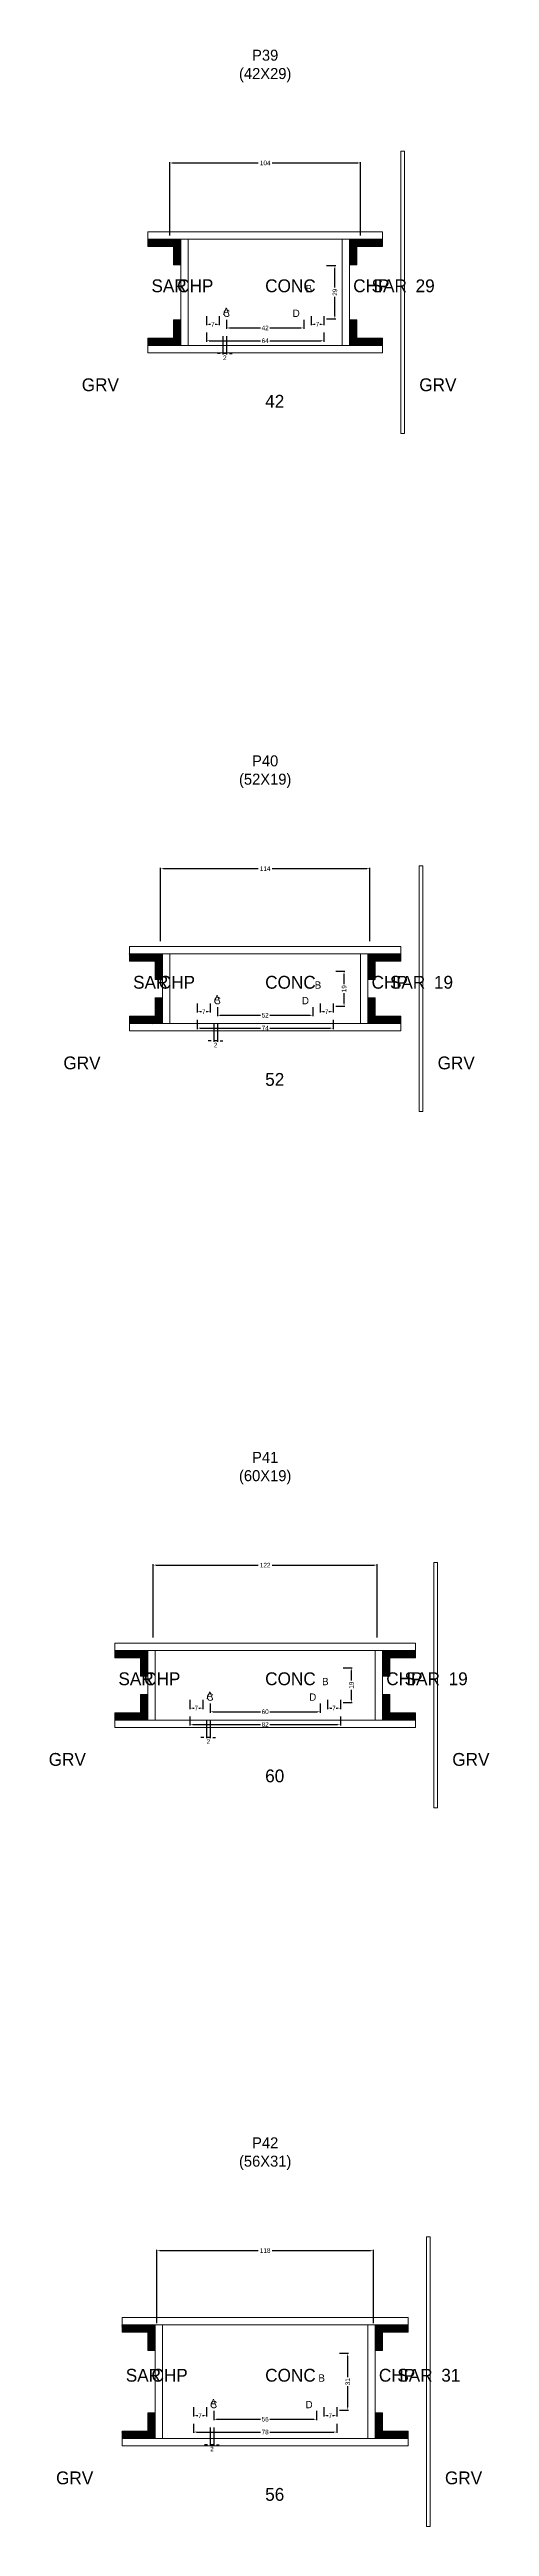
# Model space of a CAD drawing. Header units: centimetres. Extents: x -10500 to 4121, y -45226 to 295.
# Drawn here: x -118 to 122, y -1079 to 272 of the extents above; entities that cross this region are included whole.
import ezdxf

# ---------------------------------------------------------------- set-up
doc = ezdxf.new("R2010")
doc.units = ezdxf.units.CM
for name, color, linetype in [('COTA', 241, 'Continuous'), ('Hachura', 251, 'Continuous'), ('NOMENCLATURA', 7, 'Continuous'), ('SARRAFO', 251, 'Continuous'), ('Texto Seção', 7, 'Continuous')]:
    doc.layers.add(name, color=color, linetype=linetype)
doc.dimstyles.new('cotax2', dxfattribs={"dimtxt": 2.5, "dimasz": 1.5, "dimexe": 0.5, "dimexo": 0.5, "dimgap": 0.5, "dimtad": 1, "dimcen": 2.5, "dimazin": 3, "dimtfac": 1, "dimtmove": 0, "dimatfit": 3})

# ---------------------------------------------------------------- blocks, each defined once
blk = doc.blocks.new('_CLOSEDFILLED')
at = {"color": 0, "linetype": 'BYBLOCK'}
blk.add_solid([(-1, 0.16), (0, 0), (-1, -0.16)], dxfattribs=at)
blk = doc.blocks.new('*D14')
for p, q in [((-32, 118), (-32, 113)), ((-30.5, 113.5), (-2.5, 113.5)), ((2.5, 113.5), (30.5, 113.5)), ((32, 118), (32, 113))]:
    blk.add_line(p, q)
at = {"layer": 'Defpoints'}
for p in [(-32, 118.5), (-32, 113.5), (32, 118.5)]:
    blk.add_point(p, dxfattribs=at)
at = {"layer": 'COTA', "xscale": 1.5, "yscale": 1.5, "rotation": 180}
blk.add_blockref('_CLOSEDFILLED', (-32, 113.5), dxfattribs=at)
at = {"layer": 'COTA', "xscale": 1.5, "yscale": 1.5}
blk.add_blockref('_CLOSEDFILLED', (32, 113.5), dxfattribs=at)
at = {"layer": 'COTA', "insert": (0, 113.5), "char_height": 2.5, "attachment_point": 5}
blk.add_mtext('64', dxfattribs=at)
blk = doc.blocks.new('*D15')
for p, q in [((-21, 125), (-21, 120)), ((21, 125), (21, 120)), ((-19.5, 120.5), (-2.5, 120.5)), ((2.5, 120.5), (19.5, 120.5))]:
    blk.add_line(p, q)
at = {"layer": 'Defpoints'}
for p in [(-21, 125.5), (21, 125.5), (-21, 120.5)]:
    blk.add_point(p, dxfattribs=at)
at = {"layer": 'COTA', "xscale": 1.5, "yscale": 1.5, "rotation": 180}
blk.add_blockref('_CLOSEDFILLED', (-21, 120.5), dxfattribs=at)
at = {"layer": 'COTA', "xscale": 1.5, "yscale": 1.5}
blk.add_blockref('_CLOSEDFILLED', (21, 120.5), dxfattribs=at)
at = {"layer": 'COTA', "insert": (0, 120.5), "char_height": 2.5, "attachment_point": 5}
blk.add_mtext('42', dxfattribs=at)
blk = doc.blocks.new('*D16')
for p, q in [((33.5, 154.5), (38.5, 154.5)), ((38, 142.5), (38, 153)), ((38, 127), (38, 137.5)), ((33.5, 125.5), (38.5, 125.5))]:
    blk.add_line(p, q)
at = {"layer": 'Defpoints'}
for p in [(33, 154.5), (33, 125.5), (38, 125.5)]:
    blk.add_point(p, dxfattribs=at)
at = {"layer": 'COTA', "xscale": 1.5, "yscale": 1.5}
for p, rotation in [((38, 154.5), 90), ((38, 125.5), 270)]:
    blk.add_blockref('_CLOSEDFILLED', p, dxfattribs=dict(at, rotation=rotation))
at = {"layer": 'COTA', "insert": (38, 140), "char_height": 2.5, "attachment_point": 5, "rotation": 90}
blk.add_mtext('29', dxfattribs=at)
blk = doc.blocks.new('*D17')
for p, q in [((-32, 127), (-32, 122)), ((-30.5, 122.5), (-29.75, 122.5)), ((-27.25, 122.5), (-26.5, 122.5)), ((-25, 127), (-25, 122))]:
    blk.add_line(p, q)
at = {"layer": 'Defpoints'}
for p in [(-32, 127.5), (-32, 122.5), (-25, 127.5)]:
    blk.add_point(p, dxfattribs=at)
at = {"layer": 'COTA', "xscale": 1.5, "yscale": 1.5, "rotation": 180}
blk.add_blockref('_CLOSEDFILLED', (-32, 122.5), dxfattribs=at)
at = {"layer": 'COTA', "xscale": 1.5, "yscale": 1.5}
blk.add_blockref('_CLOSEDFILLED', (-25, 122.5), dxfattribs=at)
at = {"layer": 'COTA', "insert": (-28.5, 122.5), "char_height": 2.5, "attachment_point": 5}
blk.add_mtext('7', dxfattribs=at)
blk = doc.blocks.new('*D18')
for p, q in [((25, 127), (25, 122)), ((26.5, 122.5), (27.25, 122.5)), ((29.75, 122.5), (30.5, 122.5)), ((32, 127), (32, 122))]:
    blk.add_line(p, q)
at = {"layer": 'Defpoints'}
for p in [(25, 127.5), (25, 122.5), (32, 127.5)]:
    blk.add_point(p, dxfattribs=at)
at = {"layer": 'COTA', "xscale": 1.5, "yscale": 1.5, "rotation": 180}
blk.add_blockref('_CLOSEDFILLED', (25, 122.5), dxfattribs=at)
at = {"layer": 'COTA', "xscale": 1.5, "yscale": 1.5}
blk.add_blockref('_CLOSEDFILLED', (32, 122.5), dxfattribs=at)
at = {"layer": 'COTA', "insert": (28.5, 122.5), "char_height": 2.5, "attachment_point": 5}
blk.add_mtext('7', dxfattribs=at)
blk = doc.blocks.new('*D19')
for p, q in [((-52, 171), (-52, 211)), ((-50.5, 210.5), (-3.75, 210.5)), ((3.75, 210.5), (50.5, 210.5)), ((52, 171), (52, 211))]:
    blk.add_line(p, q)
at = {"layer": 'Defpoints'}
for p in [(-52, 210.5), (-52, 170.5), (52, 170.5)]:
    blk.add_point(p, dxfattribs=at)
at = {"layer": 'COTA', "xscale": 1.5, "yscale": 1.5, "rotation": 180}
blk.add_blockref('_CLOSEDFILLED', (-52, 210.5), dxfattribs=at)
at = {"layer": 'COTA', "xscale": 1.5, "yscale": 1.5}
blk.add_blockref('_CLOSEDFILLED', (52, 210.5), dxfattribs=at)
at = {"layer": 'COTA', "insert": (0, 210.5), "char_height": 2.5, "attachment_point": 5}
blk.add_mtext('104', dxfattribs=at)
blk = doc.blocks.new('*D40')
for p, q in [((-37, -257), (-37, -262)), ((-35.5, -261.5), (-2.5, -261.5)), ((2.5, -261.5), (35.5, -261.5)), ((37, -257), (37, -262))]:
    blk.add_line(p, q)
at = {"layer": 'Defpoints'}
for p in [(-37, -256.5), (37, -256.5), (-37, -261.5)]:
    blk.add_point(p, dxfattribs=at)
at = {"layer": 'COTA', "xscale": 1.5, "yscale": 1.5, "rotation": 180}
blk.add_blockref('_CLOSEDFILLED', (-37, -261.5), dxfattribs=at)
at = {"layer": 'COTA', "xscale": 1.5, "yscale": 1.5}
blk.add_blockref('_CLOSEDFILLED', (37, -261.5), dxfattribs=at)
at = {"layer": 'COTA', "insert": (0, -261.5), "char_height": 2.5, "attachment_point": 5}
blk.add_mtext('74', dxfattribs=at)
blk = doc.blocks.new('*D41')
for p, q in [((-26, -250), (-26, -255)), ((-24.5, -254.5), (-2.5, -254.5)), ((2.5, -254.5), (24.5, -254.5)), ((26, -250), (26, -255))]:
    blk.add_line(p, q)
at = {"layer": 'Defpoints'}
for p in [(-26, -249.5), (-26, -254.5), (26, -249.5)]:
    blk.add_point(p, dxfattribs=at)
at = {"layer": 'COTA', "xscale": 1.5, "yscale": 1.5, "rotation": 180}
blk.add_blockref('_CLOSEDFILLED', (-26, -254.5), dxfattribs=at)
at = {"layer": 'COTA', "xscale": 1.5, "yscale": 1.5}
blk.add_blockref('_CLOSEDFILLED', (26, -254.5), dxfattribs=at)
at = {"layer": 'COTA', "insert": (0, -254.5), "char_height": 2.5, "attachment_point": 5}
blk.add_mtext('52', dxfattribs=at)
blk = doc.blocks.new('*D42')
for p, q in [((38.5, -230.5), (43.5, -230.5)), ((43, -237.5), (43, -232)), ((43, -248), (43, -242.5)), ((38.5, -249.5), (43.5, -249.5))]:
    blk.add_line(p, q)
at = {"layer": 'Defpoints'}
for p in [(38, -230.5), (38, -249.5), (43, -249.5)]:
    blk.add_point(p, dxfattribs=at)
at = {"layer": 'COTA', "xscale": 1.5, "yscale": 1.5}
for p, rotation in [((43, -230.5), 90), ((43, -249.5), 270)]:
    blk.add_blockref('_CLOSEDFILLED', p, dxfattribs=dict(at, rotation=rotation))
at = {"layer": 'COTA', "insert": (43, -240), "char_height": 2.5, "attachment_point": 5, "rotation": 90}
blk.add_mtext('19', dxfattribs=at)
blk = doc.blocks.new('*D43')
for p, q in [((-37, -248), (-37, -253)), ((-35.5, -252.5), (-34.75, -252.5)), ((-32.25, -252.5), (-31.5, -252.5)), ((-30, -248), (-30, -253))]:
    blk.add_line(p, q)
at = {"layer": 'Defpoints'}
for p in [(-37, -247.5), (-37, -252.5), (-30, -247.5)]:
    blk.add_point(p, dxfattribs=at)
at = {"layer": 'COTA', "xscale": 1.5, "yscale": 1.5, "rotation": 180}
blk.add_blockref('_CLOSEDFILLED', (-37, -252.5), dxfattribs=at)
at = {"layer": 'COTA', "xscale": 1.5, "yscale": 1.5}
blk.add_blockref('_CLOSEDFILLED', (-30, -252.5), dxfattribs=at)
at = {"layer": 'COTA', "insert": (-33.5, -252.5), "char_height": 2.5, "attachment_point": 5}
blk.add_mtext('7', dxfattribs=at)
blk = doc.blocks.new('*D44')
for p, q in [((30, -248), (30, -253)), ((31.5, -252.5), (32.25, -252.5)), ((34.75, -252.5), (35.5, -252.5)), ((37, -248), (37, -253))]:
    blk.add_line(p, q)
at = {"layer": 'Defpoints'}
for p in [(30, -247.5), (30, -252.5), (37, -247.5)]:
    blk.add_point(p, dxfattribs=at)
at = {"layer": 'COTA', "xscale": 1.5, "yscale": 1.5, "rotation": 180}
blk.add_blockref('_CLOSEDFILLED', (30, -252.5), dxfattribs=at)
at = {"layer": 'COTA', "xscale": 1.5, "yscale": 1.5}
blk.add_blockref('_CLOSEDFILLED', (37, -252.5), dxfattribs=at)
at = {"layer": 'COTA', "insert": (33.5, -252.5), "char_height": 2.5, "attachment_point": 5}
blk.add_mtext('7', dxfattribs=at)
blk = doc.blocks.new('*D45')
for p, q in [((-57, -214), (-57, -174)), ((-55.5, -174.5), (-3.75, -174.5)), ((3.75, -174.5), (55.5, -174.5)), ((57, -214), (57, -174))]:
    blk.add_line(p, q)
at = {"layer": 'Defpoints'}
for p in [(-57, -174.5), (-57, -214.5), (57, -214.5)]:
    blk.add_point(p, dxfattribs=at)
at = {"layer": 'COTA', "xscale": 1.5, "yscale": 1.5, "rotation": 180}
blk.add_blockref('_CLOSEDFILLED', (-57, -174.5), dxfattribs=at)
at = {"layer": 'COTA', "xscale": 1.5, "yscale": 1.5}
blk.add_blockref('_CLOSEDFILLED', (57, -174.5), dxfattribs=at)
at = {"layer": 'COTA', "insert": (0, -174.5), "char_height": 2.5, "attachment_point": 5}
blk.add_mtext('114', dxfattribs=at)
blk = doc.blocks.new('*D66')
for p, q in [((-41, -637), (-41, -642)), ((-39.5, -641.5), (-2.5, -641.5)), ((2.5, -641.5), (39.5, -641.5)), ((41, -637), (41, -642))]:
    blk.add_line(p, q)
at = {"layer": 'Defpoints'}
for p in [(-41, -636.5), (-41, -641.5), (41, -636.5)]:
    blk.add_point(p, dxfattribs=at)
at = {"layer": 'COTA', "xscale": 1.5, "yscale": 1.5, "rotation": 180}
blk.add_blockref('_CLOSEDFILLED', (-41, -641.5), dxfattribs=at)
at = {"layer": 'COTA', "xscale": 1.5, "yscale": 1.5}
blk.add_blockref('_CLOSEDFILLED', (41, -641.5), dxfattribs=at)
at = {"layer": 'COTA', "insert": (0, -641.5), "char_height": 2.5, "attachment_point": 5}
blk.add_mtext('82', dxfattribs=at)
blk = doc.blocks.new('*D67')
for p, q in [((-30, -630), (-30, -635)), ((-28.5, -634.5), (-2.5, -634.5)), ((2.5, -634.5), (28.5, -634.5)), ((30, -630), (30, -635))]:
    blk.add_line(p, q)
at = {"layer": 'Defpoints'}
for p in [(-30, -629.5), (-30, -634.5), (30, -629.5)]:
    blk.add_point(p, dxfattribs=at)
at = {"layer": 'COTA', "xscale": 1.5, "yscale": 1.5, "rotation": 180}
blk.add_blockref('_CLOSEDFILLED', (-30, -634.5), dxfattribs=at)
at = {"layer": 'COTA', "xscale": 1.5, "yscale": 1.5}
blk.add_blockref('_CLOSEDFILLED', (30, -634.5), dxfattribs=at)
at = {"layer": 'COTA', "insert": (0, -634.5), "char_height": 2.5, "attachment_point": 5}
blk.add_mtext('60', dxfattribs=at)
blk = doc.blocks.new('*D68')
for p, q in [((42.5, -610.5), (47.5, -610.5)), ((47, -617.5), (47, -612)), ((42.5, -629.5), (47.5, -629.5)), ((47, -628), (47, -622.5))]:
    blk.add_line(p, q)
at = {"layer": 'Defpoints'}
for p in [(42, -610.5), (42, -629.5), (47, -629.5)]:
    blk.add_point(p, dxfattribs=at)
at = {"layer": 'COTA', "xscale": 1.5, "yscale": 1.5}
for p, rotation in [((47, -610.5), 90), ((47, -629.5), 270)]:
    blk.add_blockref('_CLOSEDFILLED', p, dxfattribs=dict(at, rotation=rotation))
at = {"layer": 'COTA', "insert": (47, -620), "char_height": 2.5, "attachment_point": 5, "rotation": 90}
blk.add_mtext('19', dxfattribs=at)
blk = doc.blocks.new('*D69')
for p, q in [((-41, -628), (-41, -633)), ((-39.5, -632.5), (-38.75, -632.5)), ((-36.25, -632.5), (-35.5, -632.5)), ((-34, -628), (-34, -633))]:
    blk.add_line(p, q)
at = {"layer": 'Defpoints'}
for p in [(-41, -627.5), (-41, -632.5), (-34, -627.5)]:
    blk.add_point(p, dxfattribs=at)
at = {"layer": 'COTA', "xscale": 1.5, "yscale": 1.5, "rotation": 180}
blk.add_blockref('_CLOSEDFILLED', (-41, -632.5), dxfattribs=at)
at = {"layer": 'COTA', "xscale": 1.5, "yscale": 1.5}
blk.add_blockref('_CLOSEDFILLED', (-34, -632.5), dxfattribs=at)
at = {"layer": 'COTA', "insert": (-37.5, -632.5), "char_height": 2.5, "attachment_point": 5}
blk.add_mtext('7', dxfattribs=at)
blk = doc.blocks.new('*D70')
for p, q in [((34, -628), (34, -633)), ((35.5, -632.5), (36.25, -632.5)), ((38.75, -632.5), (39.5, -632.5)), ((41, -628), (41, -633))]:
    blk.add_line(p, q)
at = {"layer": 'Defpoints'}
for p in [(34, -627.5), (34, -632.5), (41, -627.5)]:
    blk.add_point(p, dxfattribs=at)
at = {"layer": 'COTA', "xscale": 1.5, "yscale": 1.5, "rotation": 180}
blk.add_blockref('_CLOSEDFILLED', (34, -632.5), dxfattribs=at)
at = {"layer": 'COTA', "xscale": 1.5, "yscale": 1.5}
blk.add_blockref('_CLOSEDFILLED', (41, -632.5), dxfattribs=at)
at = {"layer": 'COTA', "insert": (37.5, -632.5), "char_height": 2.5, "attachment_point": 5}
blk.add_mtext('7', dxfattribs=at)
blk = doc.blocks.new('*D71')
for p, q in [((-61, -594), (-61, -554)), ((61, -594), (61, -554)), ((-59.5, -554.5), (-3.75, -554.5)), ((3.75, -554.5), (59.5, -554.5))]:
    blk.add_line(p, q)
at = {"layer": 'Defpoints'}
for p in [(-61, -554.5), (-61, -594.5), (61, -594.5)]:
    blk.add_point(p, dxfattribs=at)
at = {"layer": 'COTA', "xscale": 1.5, "yscale": 1.5, "rotation": 180}
blk.add_blockref('_CLOSEDFILLED', (-61, -554.5), dxfattribs=at)
at = {"layer": 'COTA', "xscale": 1.5, "yscale": 1.5}
blk.add_blockref('_CLOSEDFILLED', (61, -554.5), dxfattribs=at)
at = {"layer": 'COTA', "insert": (0, -554.5), "char_height": 2.5, "attachment_point": 5}
blk.add_mtext('122', dxfattribs=at)
blk = doc.blocks.new('*D92')
for p, q in [((-39, -1023), (-39, -1028)), ((39, -1023), (39, -1028)), ((-37.5, -1027.5), (-2.5, -1027.5)), ((2.5, -1027.5), (37.5, -1027.5))]:
    blk.add_line(p, q)
at = {"layer": 'Defpoints'}
for p in [(-39, -1022.5), (39, -1022.5), (-39, -1027.5)]:
    blk.add_point(p, dxfattribs=at)
at = {"layer": 'COTA', "xscale": 1.5, "yscale": 1.5, "rotation": 180}
blk.add_blockref('_CLOSEDFILLED', (-39, -1027.5), dxfattribs=at)
at = {"layer": 'COTA', "xscale": 1.5, "yscale": 1.5}
blk.add_blockref('_CLOSEDFILLED', (39, -1027.5), dxfattribs=at)
at = {"layer": 'COTA', "insert": (0, -1027.5), "char_height": 2.5, "attachment_point": 5}
blk.add_mtext('78', dxfattribs=at)
blk = doc.blocks.new('*D93')
for p, q in [((-28, -1016), (-28, -1021)), ((-26.5, -1020.5), (-2.5, -1020.5)), ((2.5, -1020.5), (26.5, -1020.5)), ((28, -1016), (28, -1021))]:
    blk.add_line(p, q)
at = {"layer": 'Defpoints'}
for p in [(-28, -1015.5), (-28, -1020.5), (28, -1015.5)]:
    blk.add_point(p, dxfattribs=at)
at = {"layer": 'COTA', "xscale": 1.5, "yscale": 1.5, "rotation": 180}
blk.add_blockref('_CLOSEDFILLED', (-28, -1020.5), dxfattribs=at)
at = {"layer": 'COTA', "xscale": 1.5, "yscale": 1.5}
blk.add_blockref('_CLOSEDFILLED', (28, -1020.5), dxfattribs=at)
at = {"layer": 'COTA', "insert": (0, -1020.5), "char_height": 2.5, "attachment_point": 5}
blk.add_mtext('56', dxfattribs=at)
blk = doc.blocks.new('*D94')
for p, q in [((40.5, -984.5), (45.5, -984.5)), ((45, -997.5), (45, -986)), ((45, -1014), (45, -1002.5)), ((40.5, -1015.5), (45.5, -1015.5))]:
    blk.add_line(p, q)
at = {"layer": 'Defpoints'}
for p in [(40, -984.5), (40, -1015.5), (45, -1015.5)]:
    blk.add_point(p, dxfattribs=at)
at = {"layer": 'COTA', "xscale": 1.5, "yscale": 1.5}
for p, rotation in [((45, -984.5), 90), ((45, -1015.5), 270)]:
    blk.add_blockref('_CLOSEDFILLED', p, dxfattribs=dict(at, rotation=rotation))
at = {"layer": 'COTA', "insert": (45, -1000), "char_height": 2.5, "attachment_point": 5, "rotation": 90}
blk.add_mtext('31', dxfattribs=at)
blk = doc.blocks.new('*D95')
for p, q in [((-39, -1014), (-39, -1019)), ((-37.5, -1018.5), (-36.75, -1018.5)), ((-34.25, -1018.5), (-33.5, -1018.5)), ((-32, -1014), (-32, -1019))]:
    blk.add_line(p, q)
at = {"layer": 'Defpoints'}
for p in [(-39, -1013.5), (-32, -1013.5), (-39, -1018.5)]:
    blk.add_point(p, dxfattribs=at)
at = {"layer": 'COTA', "xscale": 1.5, "yscale": 1.5, "rotation": 180}
blk.add_blockref('_CLOSEDFILLED', (-39, -1018.5), dxfattribs=at)
at = {"layer": 'COTA', "xscale": 1.5, "yscale": 1.5}
blk.add_blockref('_CLOSEDFILLED', (-32, -1018.5), dxfattribs=at)
at = {"layer": 'COTA', "insert": (-35.5, -1018.5), "char_height": 2.5, "attachment_point": 5}
blk.add_mtext('7', dxfattribs=at)
blk = doc.blocks.new('*D96')
for p, q in [((32, -1014), (32, -1019)), ((33.5, -1018.5), (34.25, -1018.5)), ((36.75, -1018.5), (37.5, -1018.5)), ((39, -1014), (39, -1019))]:
    blk.add_line(p, q)
at = {"layer": 'Defpoints'}
for p in [(32, -1013.5), (39, -1013.5), (32, -1018.5)]:
    blk.add_point(p, dxfattribs=at)
at = {"layer": 'COTA', "xscale": 1.5, "yscale": 1.5, "rotation": 180}
blk.add_blockref('_CLOSEDFILLED', (32, -1018.5), dxfattribs=at)
at = {"layer": 'COTA', "xscale": 1.5, "yscale": 1.5}
blk.add_blockref('_CLOSEDFILLED', (39, -1018.5), dxfattribs=at)
at = {"layer": 'COTA', "insert": (35.5, -1018.5), "char_height": 2.5, "attachment_point": 5}
blk.add_mtext('7', dxfattribs=at)
blk = doc.blocks.new('*D97')
for p, q in [((-59, -968), (-59, -928)), ((-57.5, -928.5), (-3.75, -928.5)), ((3.75, -928.5), (57.5, -928.5)), ((59, -968), (59, -928))]:
    blk.add_line(p, q)
at = {"layer": 'Defpoints'}
for p in [(-59, -928.5), (-59, -968.5), (59, -968.5)]:
    blk.add_point(p, dxfattribs=at)
at = {"layer": 'COTA', "xscale": 1.5, "yscale": 1.5, "rotation": 180}
blk.add_blockref('_CLOSEDFILLED', (-59, -928.5), dxfattribs=at)
at = {"layer": 'COTA', "xscale": 1.5, "yscale": 1.5}
blk.add_blockref('_CLOSEDFILLED', (59, -928.5), dxfattribs=at)
at = {"layer": 'COTA', "insert": (0, -928.5), "char_height": 2.5, "attachment_point": 5}
blk.add_mtext('118', dxfattribs=at)

msp = doc.modelspace()

# ---------------------------------------------------------------- hatches: boundary and pattern name
at = {"layer": 'SARRAFO'}
h = msp.add_hatch(dxfattribs=at)
h.set_pattern_fill('SOLID', scale=2)
h.paths.add_polyline_path([(-64, 165), (-50, 165), (-50, 169), (-64, 169)])
h = msp.add_hatch(dxfattribs=at)
h.set_pattern_fill('SOLID', scale=2)
h.paths.add_polyline_path([(-50, 155), (-46, 155), (-46, 169), (-50, 169)])
h = msp.add_hatch(dxfattribs=at)
h.set_pattern_fill('SOLID', scale=2)
h.paths.add_polyline_path([(46, 155), (50, 155), (50, 169), (46, 169)])
h = msp.add_hatch(dxfattribs=at)
h.set_pattern_fill('SOLID', scale=2)
h.paths.add_polyline_path([(50, 165), (64, 165), (64, 169), (50, 169)])
h = msp.add_hatch(dxfattribs=at)
h.set_pattern_fill('SOLID', scale=2)
h.paths.add_polyline_path([(-50, 111), (-46, 111), (-46, 125), (-50, 125)])
h = msp.add_hatch(dxfattribs=at)
h.set_pattern_fill('SOLID', scale=2)
h.paths.add_polyline_path([(46, 111), (50, 111), (50, 125), (46, 125)])
h = msp.add_hatch(dxfattribs=at)
h.set_pattern_fill('SOLID', scale=2)
h.paths.add_polyline_path([(-64, 111), (-50, 111), (-50, 115), (-64, 115)])
h = msp.add_hatch(dxfattribs=at)
h.set_pattern_fill('SOLID', scale=2)
h.paths.add_polyline_path([(50, 111), (64, 111), (64, 115), (50, 115)])
h = msp.add_hatch(dxfattribs=at)
h.set_pattern_fill('SOLID', scale=2)
h.paths.add_polyline_path([(-74, -225), (-60, -225), (-60, -221), (-74, -221)])
h = msp.add_hatch(dxfattribs=at)
h.set_pattern_fill('SOLID', scale=2)
h.paths.add_polyline_path([(-60, -235), (-56, -235), (-56, -221), (-60, -221)])
h = msp.add_hatch(dxfattribs=at)
h.set_pattern_fill('SOLID', scale=2)
h.paths.add_polyline_path([(56, -235), (60, -235), (60, -221), (56, -221)])
h = msp.add_hatch(dxfattribs=at)
h.set_pattern_fill('SOLID', scale=2)
h.paths.add_polyline_path([(60, -225), (74, -225), (74, -221), (60, -221)])
h = msp.add_hatch(dxfattribs=at)
h.set_pattern_fill('SOLID', scale=2)
h.paths.add_polyline_path([(-74, -259), (-60, -259), (-60, -255), (-74, -255)])
h = msp.add_hatch(dxfattribs=at)
h.set_pattern_fill('SOLID', scale=2)
h.paths.add_polyline_path([(-60, -259), (-56, -259), (-56, -245), (-60, -245)])
h = msp.add_hatch(dxfattribs=at)
h.set_pattern_fill('SOLID', scale=2)
h.paths.add_polyline_path([(56, -259), (60, -259), (60, -245), (56, -245)])
h = msp.add_hatch(dxfattribs=at)
h.set_pattern_fill('SOLID', scale=2)
h.paths.add_polyline_path([(60, -259), (74, -259), (74, -255), (60, -255)])
h = msp.add_hatch(dxfattribs=at)
h.set_pattern_fill('SOLID', scale=2)
h.paths.add_polyline_path([(-82, -605), (-68, -605), (-68, -601), (-82, -601)])
h = msp.add_hatch(dxfattribs=at)
h.set_pattern_fill('SOLID', scale=2)
h.paths.add_polyline_path([(-68, -615), (-64, -615), (-64, -601), (-68, -601)])
h = msp.add_hatch(dxfattribs=at)
h.set_pattern_fill('SOLID', scale=2)
h.paths.add_polyline_path([(64, -615), (68, -615), (68, -601), (64, -601)])
h = msp.add_hatch(dxfattribs=at)
h.set_pattern_fill('SOLID', scale=2)
h.paths.add_polyline_path([(68, -605), (82, -605), (82, -601), (68, -601)])
h = msp.add_hatch(dxfattribs=at)
h.set_pattern_fill('SOLID', scale=2)
h.paths.add_polyline_path([(-82, -639), (-68, -639), (-68, -635), (-82, -635)])
h = msp.add_hatch(dxfattribs=at)
h.set_pattern_fill('SOLID', scale=2)
h.paths.add_polyline_path([(-68, -639), (-64, -639), (-64, -625), (-68, -625)])
h = msp.add_hatch(dxfattribs=at)
h.set_pattern_fill('SOLID', scale=2)
h.paths.add_polyline_path([(64, -639), (68, -639), (68, -625), (64, -625)])
h = msp.add_hatch(dxfattribs=at)
h.set_pattern_fill('SOLID', scale=2)
h.paths.add_polyline_path([(68, -639), (82, -639), (82, -635), (68, -635)])
h = msp.add_hatch(dxfattribs=at)
h.set_pattern_fill('SOLID', scale=2)
h.paths.add_polyline_path([(-78, -973), (-64, -973), (-64, -969), (-78, -969)])
h = msp.add_hatch(dxfattribs=at)
h.set_pattern_fill('SOLID', scale=2)
h.paths.add_polyline_path([(-64, -983), (-60, -983), (-60, -969), (-64, -969)])
h = msp.add_hatch(dxfattribs=at)
h.set_pattern_fill('SOLID', scale=2)
h.paths.add_polyline_path([(60, -983), (64, -983), (64, -969), (60, -969)])
h = msp.add_hatch(dxfattribs=at)
h.set_pattern_fill('SOLID', scale=2)
h.paths.add_polyline_path([(64, -973), (78, -973), (78, -969), (64, -969)])
h = msp.add_hatch(dxfattribs=at)
h.set_pattern_fill('SOLID', scale=2)
h.paths.add_polyline_path([(-78, -1031), (-64, -1031), (-64, -1027), (-78, -1027)])
h = msp.add_hatch(dxfattribs=at)
h.set_pattern_fill('SOLID', scale=2)
h.paths.add_polyline_path([(-64, -1031), (-60, -1031), (-60, -1017), (-64, -1017)])
h = msp.add_hatch(dxfattribs=at)
h.set_pattern_fill('SOLID', scale=2)
h.paths.add_polyline_path([(60, -1031), (64, -1031), (64, -1017), (60, -1017)])
h = msp.add_hatch(dxfattribs=at)
h.set_pattern_fill('SOLID', scale=2)
h.paths.add_polyline_path([(64, -1031), (78, -1031), (78, -1027), (64, -1027)])

# ---------------------------------------------------------------- linework, layer by layer
at = {"layer": 'Hachura', "lineweight": 13}
for points in [[(74, 63), (76, 63), (76, 217), (74, 217)], [(84, -307), (86, -307), (86, -173), (84, -173)], [(92, -687), (94, -687), (94, -553), (92, -553)], [(88, -1079), (90, -1079), (90, -921), (88, -921)]]:
    msp.add_lwpolyline(points, close=True, dxfattribs=at)
at = {"layer": 'Hachura', "lineweight": 18}
for points in [[(-64, 169), (64, 169), (64, 173), (-64, 173)], [(-46, 111), (-42, 111), (-42, 169), (-46, 169)], [(42, 111), (46, 111), (46, 169), (42, 169)], [(-64, 107), (64, 107), (64, 111), (-64, 111)], [(-74, -221), (74, -221), (74, -217), (-74, -217)], [(-56, -259), (-52, -259), (-52, -221), (-56, -221)], [(52, -259), (56, -259), (56, -221), (52, -221)], [(-74, -263), (74, -263), (74, -259), (-74, -259)], [(-82, -601), (82, -601), (82, -597), (-82, -597)], [(-64, -639), (-60, -639), (-60, -601), (-64, -601)], [(60, -639), (64, -639), (64, -601), (60, -601)], [(-82, -643), (82, -643), (82, -639), (-82, -639)], [(-78, -969), (78, -969), (78, -965), (-78, -965)], [(-60, -1031), (-56, -1031), (-56, -969), (-60, -969)], [(56, -1031), (60, -1031), (60, -969), (56, -969)], [(-78, -1035), (78, -1035), (78, -1031), (-78, -1031)]]:
    msp.add_lwpolyline(points, close=True, dxfattribs=at)
at = {"layer": 'SARRAFO', "lineweight": 13}
for points in [[(-64, 165), (-50, 165), (-50, 169), (-64, 169)], [(-50, 155), (-46, 155), (-46, 169), (-50, 169)], [(46, 155), (50, 155), (50, 169), (46, 169)], [(50, 165), (64, 165), (64, 169), (50, 169)], [(-50, 111), (-46, 111), (-46, 125), (-50, 125)], [(46, 111), (50, 111), (50, 125), (46, 125)], [(-64, 111), (-50, 111), (-50, 115), (-64, 115)], [(50, 111), (64, 111), (64, 115), (50, 115)], [(-74, -225), (-60, -225), (-60, -221), (-74, -221)], [(-60, -235), (-56, -235), (-56, -221), (-60, -221)], [(56, -235), (60, -235), (60, -221), (56, -221)], [(60, -225), (74, -225), (74, -221), (60, -221)], [(-74, -259), (-60, -259), (-60, -255), (-74, -255)], [(-60, -259), (-56, -259), (-56, -245), (-60, -245)], [(56, -259), (60, -259), (60, -245), (56, -245)], [(60, -259), (74, -259), (74, -255), (60, -255)], [(-82, -605), (-68, -605), (-68, -601), (-82, -601)], [(-68, -615), (-64, -615), (-64, -601), (-68, -601)], [(64, -615), (68, -615), (68, -601), (64, -601)], [(68, -605), (82, -605), (82, -601), (68, -601)], [(-82, -639), (-68, -639), (-68, -635), (-82, -635)], [(-68, -639), (-64, -639), (-64, -625), (-68, -625)], [(64, -639), (68, -639), (68, -625), (64, -625)], [(68, -639), (82, -639), (82, -635), (68, -635)], [(-78, -973), (-64, -973), (-64, -969), (-78, -969)], [(-64, -983), (-60, -983), (-60, -969), (-64, -969)], [(60, -983), (64, -983), (64, -969), (60, -969)], [(64, -973), (78, -973), (78, -969), (64, -969)], [(-78, -1031), (-64, -1031), (-64, -1027), (-78, -1027)], [(-64, -1031), (-60, -1031), (-60, -1017), (-64, -1017)], [(60, -1031), (64, -1031), (64, -1017), (60, -1017)], [(64, -1031), (78, -1031), (78, -1027), (64, -1027)]]:
    msp.add_lwpolyline(points, close=True, dxfattribs=at)

# ---------------------------------------------------------------- texts
at = {"layer": 'NOMENCLATURA'}
for s, p in [('B', (22, 140)), ('A', (-23, 127.5)), ('C', (-23, 126.5)), ('D', (15, 126.5)), ('B', (27, -240)), ('A', (-28, -247.5)), ('C', (-28, -248.5)), ('D', (20, -248.5)), ('B', (31, -620)), ('A', (-32, -627.5)), ('C', (-32, -628.5)), ('D', (24, -628.5)), ('B', (29, -1000)), ('A', (-30, -1013.5)), ('C', (-30, -1014.5)), ('D', (22, -1014.5))]:
    msp.add_text(s, height=4, dxfattribs=at).set_placement(p)
at = {"layer": 'NOMENCLATURA', "char_height": 6, "attachment_point": 8}
for s, insert in [('P39\\P(42X29)', (0, 254.5)), ('P40\\P(52X19)', (0, -130.5)), ('P41\\P(60X19)', (0, -510.5)), ('P42\\P(56X31)', (0, -884.5))]:
    msp.add_mtext(s, dxfattribs=dict(at, insert=insert))
at = {"layer": 'Texto Seção'}
for s, p in [('SAR', (-62, 140)), ('CHP', (-48, 140)), ('CONC', (0, 140)), ('CHP', (48, 140)), ('SAR', (58, 140)), ('29', (82, 140)), ('GRV', (-100, 86)), ('42', (0, 77)), ('GRV', (84, 86)), ('SAR', (-72, -240)), ('CHP', (-58, -240)), ('CONC', (0, -240)), ('CHP', (58, -240)), ('SAR', (68, -240)), ('19', (92, -240)), ('GRV', (-110, -284)), ('GRV', (94, -284)), ('52', (0, -293)), ('SAR', (-80, -620)), ('CHP', (-66, -620)), ('CONC', (0, -620)), ('CHP', (66, -620)), ('SAR', (76, -620)), ('19', (100, -620)), ('GRV', (-118, -664)), ('GRV', (102, -664)), ('60', (0, -673)), ('SAR', (-76, -1000)), ('CHP', (-62, -1000)), ('CONC', (0, -1000)), ('CHP', (62, -1000)), ('SAR', (72, -1000)), ('31', (96, -1000)), ('GRV', (-114, -1056)), ('GRV', (98, -1056)), ('56', (0, -1065))]:
    msp.add_text(s, height=7, dxfattribs=at).set_placement(p)

# ---------------------------------------------------------------- dimensions: what is measured, and where the dimension line sits
at = {"layer": 'COTA'}
for base, p1, p2, picture, middle in [((-52, 210.5), (-52, 170.5), (52, 170.5), '*D19', (0, 210.5)), ((-32, 122.5), (-32, 127.5), (-25, 127.5), '*D17', (-28.5, 122.5)), ((-21, 120.5), (-21, 125.5), (21, 125.5), '*D15', (0, 120.5)), ((25, 122.5), (25, 127.5), (32, 127.5), '*D18', (28.5, 122.5)), ((-32, 113.5), (-32, 118.5), (32, 118.5), '*D14', (0, 113.5)), ((-57, -174.5), (-57, -214.5), (57, -214.5), '*D45', (0, -174.5)), ((-37, -252.5), (-37, -247.5), (-30, -247.5), '*D43', (-33.5, -252.5)), ((-37, -261.5), (-37, -256.5), (37, -256.5), '*D40', (0, -261.5)), ((-26, -254.5), (-26, -249.5), (26, -249.5), '*D41', (0, -254.5)), ((30, -252.5), (30, -247.5), (37, -247.5), '*D44', (33.5, -252.5)), ((-61, -554.5), (-61, -594.5), (61, -594.5), '*D71', (0, -554.5)), ((-41, -632.5), (-41, -627.5), (-34, -627.5), '*D69', (-37.5, -632.5)), ((-30, -634.5), (-30, -629.5), (30, -629.5), '*D67', (0, -634.5)), ((34, -632.5), (34, -627.5), (41, -627.5), '*D70', (37.5, -632.5)), ((-41, -641.5), (-41, -636.5), (41, -636.5), '*D66', (0, -641.5)), ((-59, -928.5), (-59, -968.5), (59, -968.5), '*D97', (0, -928.5)), ((-39, -1018.5), (-39, -1013.5), (-32, -1013.5), '*D95', (-35.5, -1018.5)), ((32, -1018.5), (32, -1013.5), (39, -1013.5), '*D96', (35.5, -1018.5)), ((-39, -1027.5), (-39, -1022.5), (39, -1022.5), '*D92', (0, -1027.5)), ((-28, -1020.5), (-28, -1015.5), (28, -1015.5), '*D93', (0, -1020.5))]:
    dim = msp.add_linear_dim(base=base, p1=p1, p2=p2, dimstyle='cotax2', dxfattribs=at)
    dim.commit()
    dim.dimension.update_dxf_attribs({"geometry": picture, "text_midpoint": middle})
for base, p1, p2, picture, middle in [((38, 125.5), (33, 125.5), (33, 154.5), '*D16', (38, 140)), ((43, -249.5), (38, -249.5), (38, -230.5), '*D42', (43, -240)), ((47, -629.5), (42, -629.5), (42, -610.5), '*D68', (47, -620)), ((45, -1015.5), (40, -1015.5), (40, -984.5), '*D94', (45, -1000))]:
    dim = msp.add_linear_dim(base=base, p1=p1, p2=p2, angle=90, dimstyle='cotax2', dxfattribs=at)
    dim.commit()
    dim.dimension.update_dxf_attribs({"geometry": picture, "text_midpoint": middle})
for base, p1, p2 in [((-21, 106.5), (-21, 116.5), (-23, 116.5)), ((-26, -268.5), (-26, -258.5), (-28, -258.5)), ((-30, -648.5), (-30, -638.5), (-32, -638.5)), ((-28, -1034.5), (-28, -1024.5), (-30, -1024.5))]:
    msp.add_linear_dim(base=base, p1=p1, p2=p2, dimstyle='cotax2', dxfattribs=at).render()

doc.saveas('drawing.dxf')
